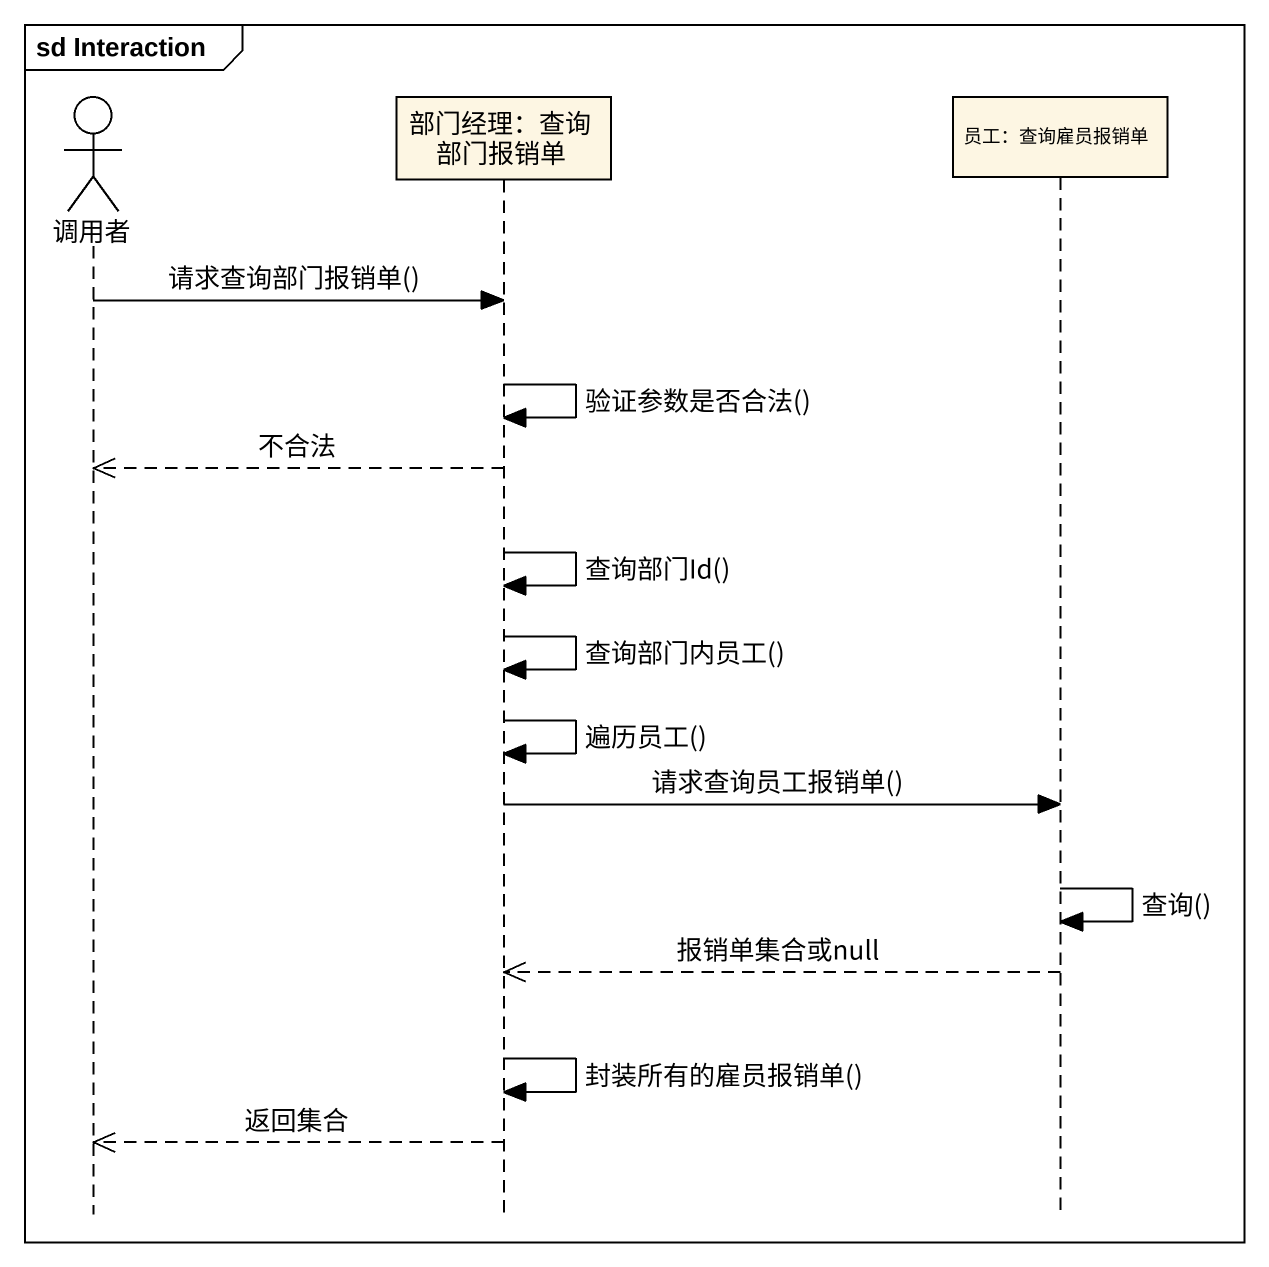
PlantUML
@startuml
mainframe sd Interaction
hide footbox
actor 调用者
participant "部门经理：查询部门报销单" as 部门经理_查询部门报销单
participant "员工：查询雇员报销单" as 员工_查询雇员报销单

调用者 -> 部门经理_查询部门报销单 : 请求查询部门报销单()
部门经理_查询部门报销单 -> 部门经理_查询部门报销单 : 验证参数是否合法()
部门经理_查询部门报销单 -->> 调用者 : 不合法
部门经理_查询部门报销单 -> 部门经理_查询部门报销单 : 查询部门Id()
部门经理_查询部门报销单 -> 部门经理_查询部门报销单 : 查询部门内员工()
部门经理_查询部门报销单 -> 部门经理_查询部门报销单 : 遍历员工()
部门经理_查询部门报销单 -> 员工_查询雇员报销单 : 请求查询员工报销单()
员工_查询雇员报销单 -> 员工_查询雇员报销单 : 查询()
员工_查询雇员报销单 -->> 部门经理_查询部门报销单 : 报销单集合或null
部门经理_查询部门报销单 -> 部门经理_查询部门报销单 : 封装所有的雇员报销单()
部门经理_查询部门报销单 -->> 调用者 : 返回集合
@enduml
